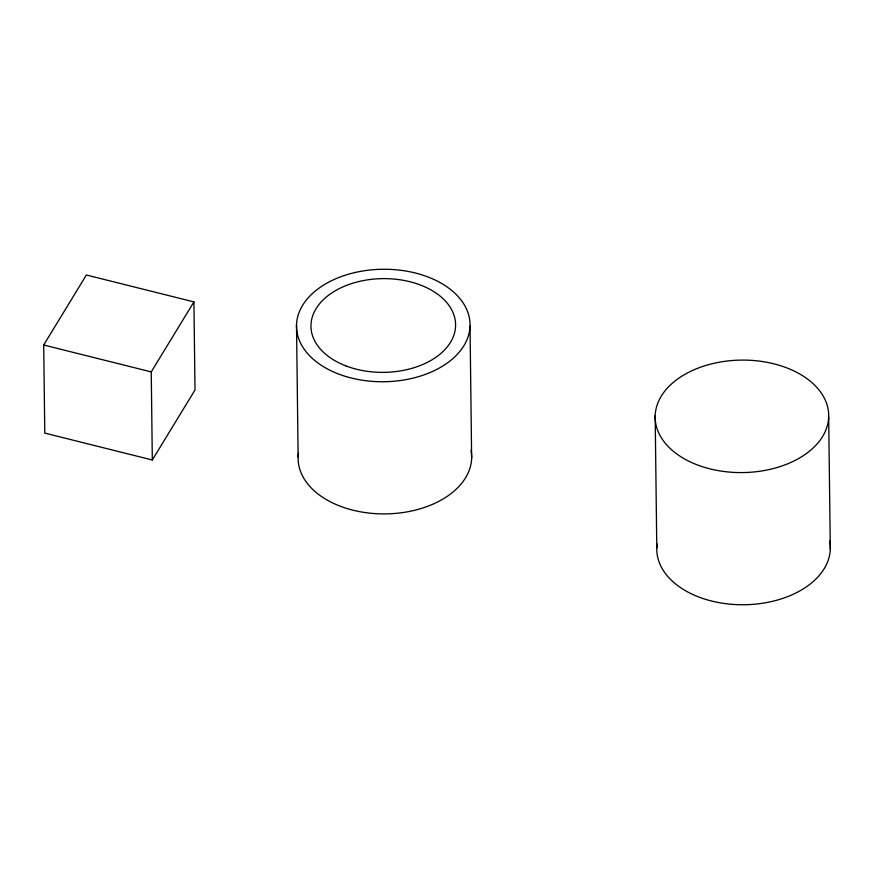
<?xml version="1.0" encoding="UTF-8"?>
<svg xmlns="http://www.w3.org/2000/svg" width="874" height="874" viewBox="0 0 874 874"><rect width="100%" height="100%" fill="white"/><g stroke="black" fill="none" stroke-linecap="round" stroke-linejoin="round"><path stroke-width="1.31" d="M43.7 345.001L86.384 274.993L193.919 301.901L195 389.99L152.316 459.997L44.782 433.1L43.7 345.001L151.246 371.909L193.919 301.901M828.683 416.898A86.777 56.242 -0.7 0 1 696.982 464.771A86.777 56.242 -0.7 0 1 700.107 367.353A86.777 56.242 -0.7 0 1 828.683 416.898L830.3 549.058M655.172 415.784L656.789 547.954M470.026 326.046A86.777 56.242 -0.7 0 1 338.325 373.93A86.777 56.242 -0.7 0 1 341.45 276.512A86.777 56.242 -0.7 0 1 470.026 326.046L471.643 458.216M296.515 324.942L298.132 457.102M151.246 371.909L152.316 459.997M829.677 541.05A86.777 56.242 -0.7 0 1 744.834 604.732A86.777 56.242 -0.7 0 1 657.139 543.934M471.02 450.208A86.777 56.242 -0.7 0 1 386.177 513.89A86.777 56.242 -0.7 0 1 298.482 453.093M345.82 365.856A72.313 46.868 -0.7 0 0 455.572 325.958A72.313 46.868 -0.7 0 0 348.42 284.673A72.313 46.868 -0.7 0 0 345.82 365.856"/></g></svg>
